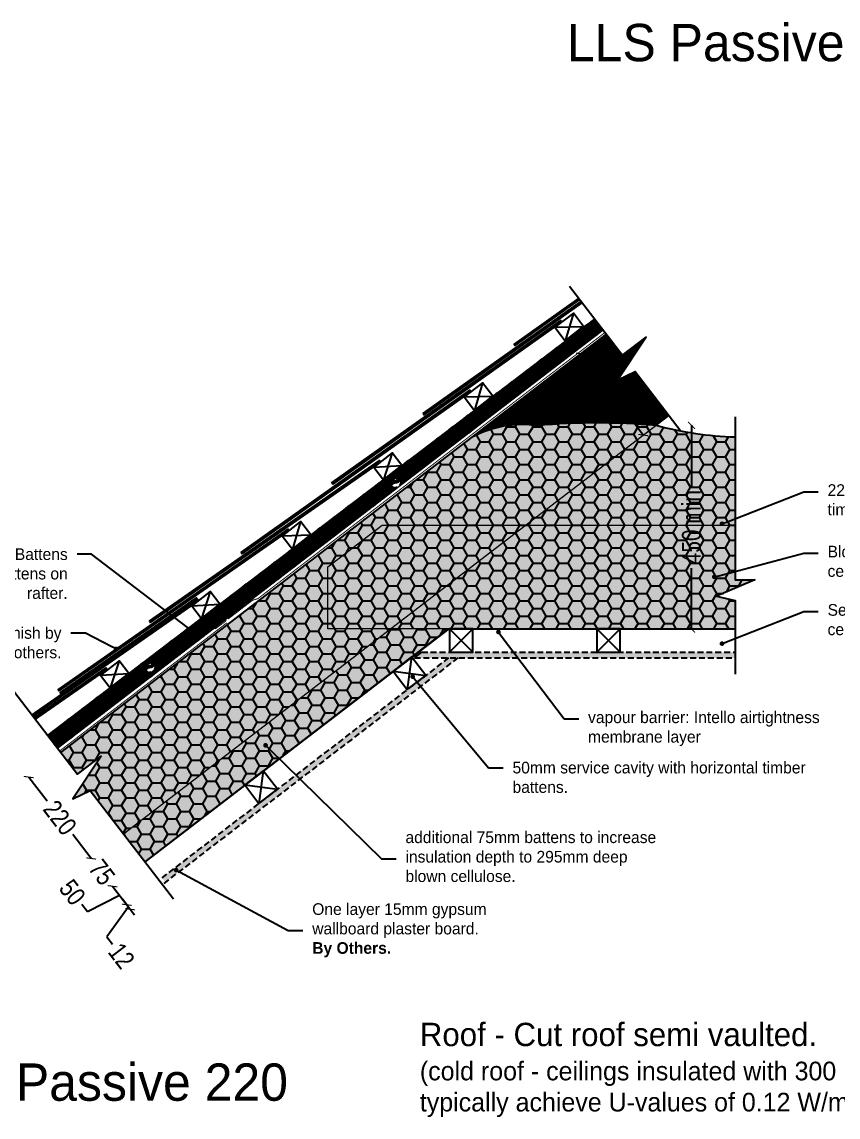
# Model space of a CAD drawing. Header units: millimetres. Extents: x -1562 to 49121, y -21091 to 0.
# Drawn here: x 42543 to 44292, y -9876 to -7528 of the extents above; entities that cross this region are included whole.
import ezdxf
from ezdxf import colors
from ezdxf.entities.mleader import LeaderData, LeaderLine
from ezdxf.math import Vec2, Vec3

# ---------------------------------------------------------------- set-up
doc = ezdxf.new("R2010")
doc.units = ezdxf.units.MM
doc.header["$MEASUREMENT"] = 0
doc.linetypes.add('DASHDOT', pattern=[25.4, 12.7, -6.35, 0, -6.35])
doc.linetypes.add('DASHED', pattern=[19.05, 12.7, -6.35])
for name, color, linetype in [('-TSD Hatch', 8, 'Continuous'), ('29_S_DPC-VAPOUR CHECK-BREATHER MEMBRANE', 12, 'Continuous'), ('A00002 Title Text', 2, 'Continuous'), ('A_Plasterboard by others', 11, 'DASHED'), ('Architects GAs', 2, 'Continuous'), ('Battens', 4, 'Continuous'), ('H001_HATCH', 252, 'Continuous'), ('H002_HATCH COLOUR', 253, 'Continuous'), ('ha Roof', 3, 'Continuous'), ('HATCHING', 11, 'Continuous'), ('LLS_Dimensions', 6, 'Continuous'), ('LLS_Membranes', 124, 'Continuous'), ('Slates', 7, 'Continuous'), ('VELUX_ROOFCONSTRUCTION', 7, 'Continuous')]:
    doc.layers.add(name, color=color, linetype=linetype)
doc.layers.add('Kit', color=40, linetype='Continuous', lineweight=15)
doc.layers.add('LLS_Text', color=6, linetype='Continuous', lineweight=15)
doc.styles.add('ARIAL', font='arial.ttf', dxfattribs={"width": 0.8})
doc.styles.add('Century Gothic', font='GOTHIC.TTF')
doc.styles.add('GENERATED_STYLE_2', font='GOTHIC.TTF')
doc.dimstyles.new('PAUL 100', dxfattribs={"dimtxt": 100, "dimasz": 40, "dimexe": 0.18, "dimexo": 0.0625, "dimgap": 10, "dimtad": 0, "dimdec": 0, "dimzin": 0, "dimdsep": 46, "dimtxsty": 'ARIAL', "dimblk": 'ARCHTICK', "dimcen": 0.09, "dimse1": 1, "dimse2": 1, "dimclrd": 8, "dimclre": 8, "dimclrt": 256, "dimadec": 0, "dimazin": 0, "dimtfac": 1, "dimtdec": 0, "dimtofl": 0, "dimtmove": 0, "dimatfit": 3, "dimfxl": 1, "dimtolj": 1, "dimtzin": 0, "dimarcsym": 0})
pattern_1 = [(82.5, (42539.178, -9407.8708), (-2.478612, 0.3263155), [])]

# ---------------------------------------------------------------- blocks, each defined once
blk = doc.blocks.new('_ArchTick')
at = {"color": 0, "linetype": 'ByBlock', "const_width": 0.15}
blk.add_lwpolyline([(-0.5, -0.5), (0.5, 0.5)], dxfattribs=at)
blk = doc.blocks.new('*D12')
at = {"layer": 'Defpoints', "color": 0, "linetype": 'ByBlock', "transparency": 16777216}
for p in [(43874.4, -8413.9), (43468.8, -8447.9), (43602.7, -8622.4)]:
    blk.add_point(p, dxfattribs=at)
at = {"layer": 'LLS_Dimensions', "color": 11, "linetype": 'ByBlock', "lineweight": -2, "transparency": 16777216}
for p, q in [((43740.5, -8239.4), (43779.7, -8290.5)), ((43874.4, -8413.9), (43835.2, -8362.8))]:
    blk.add_line(p, q, dxfattribs=at)
at = {"layer": 'LLS_Dimensions', "color": 11, "linetype": 'ByBlock', "lineweight": -2, "transparency": 16777216, "xscale": 15, "yscale": 15, "zscale": 15}
for p, rotation in [((43740.5, -8239.4), 127.5000000000023), ((43874.4, -8413.9), 307.5000000000022)]:
    blk.add_blockref('_ArchTick', p, dxfattribs=dict(at, rotation=rotation))
at = {"layer": 'LLS_Dimensions', "color": 8, "linetype": 'ByBlock', "transparency": 16777216, "insert": (43807.5, -8326.7), "char_height": 40, "attachment_point": 5, "rotation": 307.5, "style": 'ARIAL'}
blk.add_mtext('\\A1;220', dxfattribs=at)
blk = doc.blocks.new('*D13')
at = {"layer": 'Defpoints', "color": 0, "linetype": 'ByBlock', "transparency": 16777216}
for p in [(44071.4, -8392.9), (43315, -8829.5), (43977.4, -8829.5)]:
    blk.add_point(p, dxfattribs=at)
at = {"layer": 'LLS_Dimensions', "color": 11, "linetype": 'ByBlock', "lineweight": -2, "transparency": 16777216}
for p, q in [((43977.4, -8392.9), (43977.4, -8523.5)), ((43977.4, -8829.5), (43977.4, -8698.9))]:
    blk.add_line(p, q, dxfattribs=at)
at = {"layer": 'LLS_Dimensions', "color": 11, "linetype": 'ByBlock', "lineweight": -2, "transparency": 16777216, "xscale": 15, "yscale": 15, "zscale": 15}
for p, rotation in [((43977.4, -8392.9), 90), ((43977.4, -8829.5), 270)]:
    blk.add_blockref('_ArchTick', p, dxfattribs=dict(at, rotation=rotation))
at = {"layer": 'LLS_Dimensions', "color": 8, "linetype": 'ByBlock', "transparency": 16777216, "insert": (43977.4, -8611.2), "char_height": 40, "attachment_point": 5, "rotation": 90, "style": 'ARIAL'}
blk.add_mtext('\\A1;450 min', dxfattribs=at)
blk = doc.blocks.new('_Dot')
at = {"color": 0, "linetype": 'ByBlock', "lineweight": -2}
blk.add_line((-0.5, 0), (-1, 0), dxfattribs=at)
at = {"color": 0, "linetype": 'ByBlock', "const_width": 0.5}
blk.add_lwpolyline([(-0.25, 0, 1), (0.25, 0, 1)], format="xyb", close=True, dxfattribs=at)
blk = doc.blocks.new('*D14')
at = {"layer": 'Defpoints', "color": 0, "linetype": 'ByBlock', "transparency": 16777216}
for p in [(42626.8, -9094), (42760.7, -9268.5), (42691.8, -9321.4)]:
    blk.add_point(p, dxfattribs=at)
at = {"layer": 'LLS_Dimensions', "color": 11, "linetype": 'ByBlock', "lineweight": -2, "transparency": 16777216}
for p, q in [((42557.9, -9146.9), (42597.1, -9198)), ((42691.8, -9321.4), (42652.6, -9270.3))]:
    blk.add_line(p, q, dxfattribs=at)
at = {"layer": 'LLS_Dimensions', "color": 11, "linetype": 'ByBlock', "lineweight": -2, "transparency": 16777216, "xscale": 15, "yscale": 15, "zscale": 15}
for p, rotation in [((42557.9, -9146.9), 127.5000000000018), ((42691.8, -9321.4), 307.5000000000018)]:
    blk.add_blockref('_ArchTick', p, dxfattribs=dict(at, rotation=rotation))
at = {"layer": 'LLS_Dimensions', "color": 8, "linetype": 'ByBlock', "transparency": 16777216, "insert": (42624.8, -9234.1), "char_height": 40, "attachment_point": 5, "rotation": 307.5, "style": 'ARIAL'}
blk.add_mtext('\\A1;220', dxfattribs=at)
blk = doc.blocks.new('*D15')
at = {"layer": 'Defpoints', "color": 0, "linetype": 'ByBlock', "transparency": 16777216}
for p in [(42760.7, -9268.5), (42806.4, -9328), (42737.5, -9380.9)]:
    blk.add_point(p, dxfattribs=at)
at = {"layer": 'LLS_Dimensions', "color": 11, "linetype": 'ByBlock', "lineweight": -2, "transparency": 16777216}
for p, q in [((42691.8, -9321.4), (42682.7, -9309.5)), ((42737.5, -9380.9), (42746.6, -9392.8))]:
    blk.add_line(p, q, dxfattribs=at)
at = {"layer": 'LLS_Dimensions', "color": 11, "linetype": 'ByBlock', "lineweight": -2, "transparency": 16777216, "xscale": 15, "yscale": 15, "zscale": 15}
for p, rotation in [((42691.8, -9321.4), 307.4999999999753), ((42737.5, -9380.9), 127.4999999999753)]:
    blk.add_blockref('_ArchTick', p, dxfattribs=dict(at, rotation=rotation))
at = {"layer": 'LLS_Dimensions', "color": 8, "linetype": 'ByBlock', "transparency": 16777216, "insert": (42714.6, -9351.1), "char_height": 40, "attachment_point": 5, "rotation": 307.5, "style": 'ARIAL'}
blk.add_mtext('\\A1;75', dxfattribs=at)
blk = doc.blocks.new('*D16')
at = {"layer": 'Defpoints', "color": 0, "linetype": 'ByBlock', "transparency": 16777216}
for p in [(42806.4, -9328), (42836.8, -9367.7), (42767.9, -9420.6)]:
    blk.add_point(p, dxfattribs=at)
at = {"layer": 'LLS_Dimensions', "color": 11, "linetype": 'ByBlock', "lineweight": -2, "transparency": 16777216}
for p, q in [((42737.5, -9380.9), (42767.9, -9420.6)), ((42752.7, -9400.7), (42683.6, -9435.9)), ((42683.6, -9435.9), (42671.4, -9420))]:
    blk.add_line(p, q, dxfattribs=at)
at = {"layer": 'LLS_Dimensions', "color": 11, "linetype": 'ByBlock', "lineweight": -2, "transparency": 16777216, "xscale": 15, "yscale": 15, "zscale": 15}
for p, rotation in [((42737.5, -9380.9), 127.4999999999753), ((42767.9, -9420.6), 307.4999999999753)]:
    blk.add_blockref('_ArchTick', p, dxfattribs=dict(at, rotation=rotation))
at = {"layer": 'LLS_Dimensions', "color": 8, "linetype": 'ByBlock', "transparency": 16777216, "insert": (42651.4, -9394), "char_height": 40, "attachment_point": 5, "rotation": 307.5, "style": 'ARIAL'}
blk.add_mtext('\\A1;50', dxfattribs=at)
blk = doc.blocks.new('*D17')
at = {"layer": 'Defpoints', "color": 0, "linetype": 'ByBlock', "transparency": 16777216}
for p in [(42836.8, -9367.7), (42844.1, -9377.2), (42775.2, -9430.1)]:
    blk.add_point(p, dxfattribs=at)
at = {"layer": 'LLS_Dimensions', "color": 11, "linetype": 'ByBlock', "lineweight": -2, "transparency": 16777216}
for p, q in [((42767.9, -9420.6), (42758.8, -9408.7)), ((42771.5, -9425.3), (42725.5, -9489.2)), ((42767.9, -9420.6), (42775.2, -9430.1)), ((42775.2, -9430.1), (42784.3, -9442)), ((42725.5, -9489.2), (42737.7, -9505.1))]:
    blk.add_line(p, q, dxfattribs=at)
at = {"layer": 'LLS_Dimensions', "color": 11, "linetype": 'ByBlock', "lineweight": -2, "transparency": 16777216, "xscale": 15, "yscale": 15, "zscale": 15}
for p, rotation in [((42767.9, -9420.6), 307.4999999999753), ((42775.2, -9430.1), 127.4999999999753)]:
    blk.add_blockref('_ArchTick', p, dxfattribs=dict(at, rotation=rotation))
at = {"layer": 'LLS_Dimensions', "color": 8, "linetype": 'ByBlock', "transparency": 16777216, "insert": (42756.7, -9529.9), "char_height": 40, "attachment_point": 5, "rotation": 307.5, "style": 'ARIAL'}
blk.add_mtext('\\A1;12', dxfattribs=at)

msp = doc.modelspace()

# ---------------------------------------------------------------- hatches: boundary and pattern name
at = {"layer": '-TSD Hatch'}
h = msp.add_hatch(dxfattribs=at)
h.set_pattern_fill('AR-SAND', color=256, scale=5)
h.set_pattern_definition([(37.5, (-3207.481, 7497.0894), (-0.3149668, 9.6341188), [0, -7.6, 0, -8.5, 0, -8.125]), (7.5, (-3207.481, 7497.09), (8.8488835, 14.1107303), [0, -4.1, 0, -6.85, 0, -2.625]), (327.5, (-3213.631, 7497.0894), (15.5707093, 0.0282953), [0, -2.5, 0, -9, 0, -11.75]), (317.5, (-3213.631, 7497.09), (15.030633, 4.388378), [0, -1.25, 0, -5.9, 0, -6.75])])
h.paths.add_polyline_path([(43142.7, -9148.1), (43134.3, -9139.4), (42843.2, -9362.8), (42850.5, -9372.3), (42921.6, -9317.7, -0.382434), (42921.8, -9314.4, -0.446724), (42925.6, -9314.7)])
h.paths.add_polyline_path([(43335.6, -9000), (43328.1, -8990.7), (43172.1, -9110.4), (43186, -9114.9)])
h.paths.add_polyline_path([(43186, -9114.9), (43172.1, -9110.4), (43134.3, -9139.4), (43142.7, -9148.1)])
h.paths.add_polyline_path([(43477.1, -8891.5), (43457.4, -8891.5), (43328.1, -8990.7), (43335.6, -9000)])
h = msp.add_hatch(dxfattribs=at)
h.set_pattern_fill('AR-SAND', color=256, scale=5)
h.set_pattern_definition([(37.5, (-3218.102, 7497.737), (-0.3149668, 9.6341188), [0, -7.6, 0, -8.5, 0, -8.125]), (7.5, (-3218.102, 7497.737), (8.8488835, 14.1107303), [0, -4.1, 0, -6.85, 0, -2.625]), (327.5, (-3224.252, 7497.737), (15.5707093, 0.0282953), [0, -2.5, 0, -9, 0, -11.75]), (317.5, (-3224.252, 7497.737), (15.030633, 4.388378), [0, -1.25, 0, -5.9, 0, -6.75])])
h.paths.add_polyline_path([(43606, -8891.5), (44071.4, -8891.5), (44071.4, -8879.5), (43825.1, -8879.5), (43825.1, -8879.5), (43775.1, -8879.5), (43596.9, -8879.5)])
h.paths.add_polyline_path([(43606, -8891.5), (43596.9, -8879.5), (43509.5, -8879.5), (43509.5, -8879.5), (43459.5, -8879.5), (43399.8, -8879.5), (43384.2, -8891.5)])
at = {"layer": 'Architects GAs', "transparency": 33554559}
h = msp.add_hatch(dxfattribs=at)
h.set_pattern_fill('ANSI31', color=11, scale=20, angle=7.9496, style=0)
h.set_pattern_definition([(82.94963, (43324.6932, -8816.854), (-2.4810966, 0.3068545), [])])
h.paths.add_polyline_path([(43738.6, -8123.6), (43736.2, -8120.5), (43597.7, -8218.8), (43600, -8222.1)])
h = msp.add_hatch(dxfattribs=at)
h.set_pattern_fill('ANSI31', color=11, scale=20, angle=7.9496, style=0)
h.set_pattern_definition([(82.94963, (43129.545, -8965.279), (-2.4810966, 0.3068545), [])])
h.paths.add_polyline_path([(43743.6, -8130.1), (43741.1, -8126.9), (43402.5, -8367.2), (43404.8, -8370.5)])
h = msp.add_hatch(dxfattribs=at)
h.set_pattern_fill('ANSI31', color=11, scale=20, angle=7.9496, style=0)
h.set_pattern_definition([(82.94963, (42934.474, -9113.6453), (-2.4810966, 0.3068545), [])])
h.paths.add_polyline_path([(43207.4, -8515.6), (43209.8, -8518.9), (43699, -8171.6), (43696.7, -8168.3)])
h = msp.add_hatch(dxfattribs=at)
h.set_pattern_fill('ANSI31', color=11, scale=20, angle=7.9496, style=0)
h.set_pattern_definition([(82.94963, (42740.1374, -9263.1374), (-2.4810966, 0.3068545), [])])
h.paths.add_polyline_path([(43013.1, -8665.1), (43015.4, -8668.3), (43504.7, -8321.1), (43502.4, -8317.8)])
h = msp.add_hatch(dxfattribs=at)
h.set_pattern_fill('ANSI31', color=11, scale=20, angle=7.5, style=0)
h.set_pattern_definition([(82.5, (42539.178, -9407.8708), (-2.478612, 0.3263155), [])])
h.paths.add_polyline_path([(42816.8, -8812), (42819.1, -8815.3), (43311.1, -8471.8), (43308.8, -8468.5)])
h = msp.add_hatch(dxfattribs=at)
h.set_pattern_fill('ANSI31', color=11, scale=20, angle=7.5, style=0)
h.set_pattern_definition(pattern_1)
h.paths.add_polyline_path([(42620.7, -8959.1), (42623, -8962.4), (43115, -8619), (43112.7, -8615.7)])
h = msp.add_hatch(dxfattribs=at)
h.set_pattern_fill('ANSI31', color=11, scale=20, angle=7.5, style=0)
h.set_pattern_definition(pattern_1)
h.paths.add_polyline_path([(42918.7, -8765.6), (42916.4, -8762.4), (42625.2, -8965.4), (42627.5, -8968.7)])
at = {"layer": 'H001_HATCH', "transparency": 33554483}
h = msp.add_hatch(dxfattribs=at)
h.set_pattern_fill('ANSI31', color=256, scale=15, angle=175)
h.set_pattern_definition([(220, (-3218.1017, 7497.737), (1.20522677, -1.43633333), [])])
h.paths.add_polyline_path([(43788.3, -8188.4), (43770.2, -8164.7), (43539, -8340.9), (43512.7, -8361.3), (43512.5, -8361.1), (43162.4, -8627.8), (43122.8, -8658.6), (43122.5, -8658.2), (42967.3, -8776.4), (42927.7, -8806.8), (42927.6, -8806.7), (42598.6, -9057.3), (42619.9, -9085)])
h.paths.add_polyline_path([(43335.5, -8520, 1.285562), (43350.1, -8509.4, 0.626618)], flags=16)
h.paths.add_polyline_path([(42907.3, -8833.5, -1), (42903.3, -8830.5, -1)], flags=16)
h.paths.add_polyline_path([(42809.9, -8915.9, 1.285562), (42824.5, -8905.3, 0.626618)], flags=16)
h = msp.add_hatch(dxfattribs=at)
h.set_pattern_fill('ANSI31', color=33, scale=15)
h.set_pattern_definition([(45, (-3218.1017, 7497.737), (-1.325825215, 1.325825215), [])])
h.paths.add_polyline_path([(43901.8, -8392.9), (43929.2, -8371.9), (43857, -8277.9), (43819.7, -8295.3), (43880.3, -8203.9), (43829.9, -8242.6), (43795.2, -8197.4), (43507.8, -8417.9, -0.158899), (43647.8, -8392.9, -0.045332)])
h.paths.add_polyline_path([(43746, -8314.7), (43803.6, -8389.8), (43869, -8339.6), (43811.4, -8264.6)], flags=24)
at = {"layer": 'H001_HATCH'}
h = msp.add_hatch(dxfattribs=at)
h.set_pattern_fill('HONEY', color=256, scale=150)
h.set_pattern_definition([(0, (-3218.102, 6997.737), (28.125, 16.2379763), [18.75, -37.5]), (120, (-3218.102, 6997.737), (-28.125, 16.2379763), [18.75, -37.5]), (60, (-3218.102, 6997.737), (6e-15, 32.4759526), [-37.5, 18.75])])
h.paths.add_polyline_path([(44112.9, -8723.9), (44071.4, -8723.9), (44071.4, -8607.2), (43622.5, -8607.2), (43609.5, -8617.2), (43332.8, -8829.5), (44071.4, -8829.5), (44071.4, -8768.4), (44031.2, -8759.5)])
h.paths.add_polyline_path([(44024.1, -8718.5, -1), (44029, -8717.2, -1)], flags=16)
h.paths.add_polyline_path([(43609.5, -8617.2), (43622.5, -8607.2), (43315, -8607.2), (43198.9, -8696.3), (43198.9, -8829.5), (43332.8, -8829.5)], flags=17)
h.paths.add_polyline_path([(43332.8, -8829.5), (43198.9, -8829.5), (43198.9, -8696.3), (43315, -8607.2), (43622.5, -8607.2), (43901.8, -8392.9, 0.045332), (43647.8, -8392.9, 0.158899), (43507.8, -8417.9), (42626.8, -9094), (42662.7, -9140.7), (42713.1, -9102), (42652.4, -9193.5), (42689.7, -9176), (42760.7, -9268.5)])
h.paths.add_polyline_path([(44071.4, -8417.9, -0.056554), (43901.8, -8392.9), (43622.5, -8607.2), (44042.9, -8606.5, -0.308437), (44040.6, -8605, -1), (44045.2, -8603.1, -0.528541), (44042.9, -8606.5), (44071.4, -8607.2)])
h.paths.add_polyline_path([(44018.9, -8699.5), (44018.9, -8520.4), (43936.4, -8520.4), (43936.4, -8699.5)], flags=9)
h = msp.add_hatch(dxfattribs=at)
h.set_pattern_fill('HONEY', color=256, scale=150)
h.set_pattern_definition([(0, (-3522.482, 7894.414), (28.125, 16.2379763), [18.75, -37.5]), (120, (-3522.482, 7894.414), (-28.125, 16.2379763), [18.75, -37.5]), (60, (-3522.482, 7894.414), (6e-15, 32.4759526), [-37.5, 18.75])])
h.paths.add_polyline_path([(43344.2, -8915.3, -0.408372), (43344.6, -8911.8, -0.42008), (43348.2, -8912.3), (43456, -8829.5), (43332.8, -8829.5), (42760.7, -9268.5), (42806.4, -9328)])
at = {"layer": 'H002_HATCH COLOUR', "transparency": 33554526}
h = msp.add_hatch(color=155, dxfattribs=at)
h.dxf.hatch_style = 1
h.paths.add_polyline_path([(44112.9, -8723.9), (44071.4, -8723.9), (44071.4, -8607.2), (43622.5, -8607.2), (43609.5, -8617.2), (43332.8, -8829.5), (44071.4, -8829.5), (44071.4, -8768.4), (44031.2, -8759.5)])
h.paths.add_polyline_path([(44024.1, -8718.5, -1), (44029, -8717.2, -1)], flags=16)
h.paths.add_polyline_path([(43609.5, -8617.2), (43622.5, -8607.2), (43315, -8607.2), (43198.9, -8696.3), (43198.9, -8829.5), (43332.8, -8829.5)], flags=17)
h.paths.add_polyline_path([(43332.8, -8829.5), (43198.9, -8829.5), (43198.9, -8696.3), (43315, -8607.2), (43622.5, -8607.2), (43901.8, -8392.9, 0.045332), (43647.8, -8392.9, 0.158899), (43507.8, -8417.9), (42626.8, -9094), (42662.7, -9140.7), (42713.1, -9102), (42652.4, -9193.5), (42689.7, -9176), (42760.7, -9268.5)])
h.paths.add_polyline_path([(44071.4, -8417.9, -0.056554), (43901.8, -8392.9), (43622.5, -8607.2), (44042.9, -8606.5, -0.308437), (44040.6, -8605, -1), (44045.2, -8603.1, -0.528541), (44042.9, -8606.5), (44071.4, -8607.2)])
h.paths.add_polyline_path([(44018.9, -8699.5), (44018.9, -8520.4), (43936.4, -8520.4), (43936.4, -8699.5)], flags=9)
h = msp.add_hatch(color=155, dxfattribs=at)
h.dxf.hatch_style = 1
h.paths.add_polyline_path([(43344.2, -8915.3, -0.408372), (43344.6, -8911.8, -0.42008), (43348.2, -8912.3), (43456, -8829.5), (43332.8, -8829.5), (42760.7, -9268.5), (42806.4, -9328)])

# ---------------------------------------------------------------- linework, layer by layer
at = {"layer": '29_S_DPC-VAPOUR CHECK-BREATHER MEMBRANE', "color": 160, "linetype": 'DASHDOT', "const_width": 2}
for points in [[(42985, -8808.2), (43037.6, -8767.8), (43048.8, -8764.5), (43792.5, -8193.8)], [(42624.4, -9090.9), (42982.6, -8816.1)]]:
    msp.add_lwpolyline(points, dxfattribs=at)
at = {"layer": '29_S_DPC-VAPOUR CHECK-BREATHER MEMBRANE', "color": 12, "linetype": 'DASHED', "const_width": 2}
msp.add_lwpolyline([(43000.9, -8791.4), (42980.6, -8806.7), (42979.8, -8812.7), (42957.1, -8829.6)], dxfattribs=at)
at = {"layer": 'A_Plasterboard by others'}
for p, q in [((43457.4, -8891.5), (42836.8, -9367.7)), ((43477.1, -8891.5), (42844.1, -9377.2)), ((43384.2, -8891.5), (44071.4, -8891.5)), ((43399.8, -8879.5), (44071.4, -8879.5))]:
    msp.add_line(p, q, dxfattribs=at)
at = {"layer": 'Architects GAs', "color": 11, "transparency": 33554559}
for p, q in [((42919.1, -8766.1), (42564.9, -9013.3)), ((42567.3, -9016.5), (42921.4, -8769.4)), ((42868.1, -8806.5), (42868.8, -8801.2)), ((42870.9, -8804.6), (42871.6, -8799.2)), ((42873.7, -8802.7), (42874.4, -8797.3)), ((42876.5, -8800.7), (42877.2, -8795.4)), ((42879.2, -8798.8), (42880, -8793.4)), ((42845.9, -8822.1), (42846.6, -8816.7)), ((42848.7, -8820.1), (42849.4, -8814.7)), ((42851.5, -8818.2), (42852.2, -8812.8)), ((42854.3, -8816.2), (42855, -8810.9)), ((42862.6, -8810.4), (42863.3, -8805)), ((42865.4, -8808.5), (42866.1, -8803.1)), ((42722.8, -8912.7), (42569.6, -9019.5)), ((42572.1, -9022.7), (42725.1, -8916)), ((42632.1, -8971.3), (42632.8, -8965.9)), ((42634.9, -8969.4), (42635.6, -8964)), ((42637.7, -8967.4), (42638.4, -8962)), ((42640.4, -8965.5), (42641.2, -8960.1)), ((42643.2, -8963.5), (42643.9, -8958.2)), ((42644.6, -8972.1), (42645.3, -8966.8)), ((42646, -8961.6), (42646.7, -8956.2)), ((42647.4, -8970.2), (42648.1, -8964.8)), ((42648.8, -8959.7), (42649.5, -8954.3)), ((42650.2, -8968.3), (42650.9, -8962.9)), ((42651.6, -8957.7), (42652.3, -8952.4)), ((42652.9, -8966.3), (42653.6, -8961)), ((42654.3, -8955.8), (42655, -8950.4)), ((42655.7, -8964.4), (42656.4, -8959)), ((42657.1, -8953.9), (42657.8, -8948.5)), ((42633.5, -8979.9), (42634.2, -8974.5)), ((42636.3, -8977.9), (42637, -8972.6)), ((42639.1, -8976), (42639.8, -8970.6)), ((42641.8, -8974.1), (42642.5, -8968.7))]:
    msp.add_line(p, q, dxfattribs=at)
for points in [[(43736.2, -8120.5), (43597.7, -8218.8), (43600, -8222.1), (43738.6, -8123.6)], [(43741.1, -8126.9), (43402.5, -8367.2), (43404.8, -8370.5), (43743.6, -8130.1)]]:
    msp.add_lwpolyline(points, dxfattribs=at)
for points in [[(43209.8, -8518.9), (43699, -8171.6), (43696.7, -8168.3), (43207.4, -8515.6)], [(43015.4, -8668.3), (43504.7, -8321.1), (43502.4, -8317.8), (43013.1, -8665.1)], [(42819.1, -8815.3), (43311.1, -8471.8), (43308.8, -8468.5), (42816.8, -8812)], [(42623, -8962.4), (43115, -8619), (43112.7, -8615.7), (42620.7, -8959.1)], [(42627.5, -8968.7), (42918.7, -8765.6), (42916.4, -8762.4), (42625.2, -8965.4)]]:
    msp.add_lwpolyline(points, close=True, dxfattribs=at)
at = {"layer": 'Battens'}
for points in [[(43707, -8211.8), (43746.6, -8181), (43724.5, -8152.3), (43684.9, -8182.7)], [(43512.7, -8361.3), (43552.3, -8330.5), (43530.2, -8301.8), (43490.5, -8332.2)], [(43317.6, -8509.5), (43357.3, -8479.1), (43336.6, -8452.1), (43296.9, -8482.6)], [(43122.8, -8658.6), (43162.4, -8627.8), (43140.3, -8599), (43100.6, -8629.5)], [(42927.7, -8806.8), (42967.3, -8776.4), (42946.6, -8749.4), (42907, -8779.9)], [(43459.5, -8879.5), (43509.5, -8879.5), (43509.3, -8829.5), (43459.3, -8829.5)], [(43775.1, -8879.5), (43825.1, -8879.5), (43824.9, -8829.5), (43774.9, -8829.5)], [(43368.8, -8959.4), (43408.5, -8929), (43377.9, -8889.4), (43338.3, -8919.9)], [(42732.6, -8955.3), (42772.2, -8924.8), (42751.5, -8897.9), (42711.9, -8928.3)], [(43051, -9203.3), (43090.7, -9172.9), (43060.1, -9133.3), (43020.5, -9163.7)]]:
    msp.add_lwpolyline(points, close=True, dxfattribs=at)
at = {"layer": 'H001_HATCH', "color": 11}
for points in [[(43716.5, -8094.8), (43829.9, -8242.6), (43880.3, -8203.9), (43819.7, -8295.3), (43857, -8277.9), (43953.1, -8403.1)], [(44071.4, -8374.7), (44071.4, -8723.9), (44112.9, -8723.9), (44031.2, -8759.5), (44071.4, -8768.4), (44071.4, -8926.2)], [(42518.9, -8953.4), (42662.7, -9140.7), (42713.1, -9102), (42652.4, -9193.5), (42689.7, -9176), (42867.8, -9408.1)]]:
    msp.add_lwpolyline(points, dxfattribs=at)
at = {"layer": 'H001_HATCH'}
msp.add_lwpolyline([(43507.8, -8417.9, -0.158899), (43647.8, -8392.9, -0.045332), (43901.8, -8392.9, 0.056554), (44071.4, -8417.9, 0.056554)], format="xyb", dxfattribs=at)
msp.add_lwpolyline([(43384.2, -8891.5), (43399.8, -8879.5)], dxfattribs=at)
at = {"layer": 'ha Roof'}
msp.add_line((42626.8, -9094), (43795.2, -8197.4), dxfattribs=at)
at = {"layer": 'HATCHING'}
for p, q in [((43724.5, -8152.3), (43707, -8211.8)), ((43684.9, -8182.7), (43746.6, -8181)), ((43530.2, -8301.8), (43512.7, -8361.3)), ((43490.5, -8332.2), (43552.3, -8330.5)), ((43336.6, -8452.1), (43317.6, -8509.5)), ((43296.9, -8482.6), (43357.3, -8479.1)), ((43140.3, -8599), (43122.8, -8658.6)), ((43100.6, -8629.5), (43162.4, -8627.8)), ((42946.6, -8749.4), (42927.7, -8806.8)), ((42901.5, -8783.3), (42902.2, -8777.9)), ((42904.2, -8781.3), (42904.9, -8776)), ((42907, -8779.4), (42907.7, -8774)), ((42907, -8779.9), (42967.3, -8776.4)), ((42909.8, -8777.5), (42910.5, -8772.1)), ((42912.6, -8775.5), (42913.3, -8770.2)), ((42915.3, -8773.6), (42916.1, -8768.2)), ((42918.1, -8771.7), (42918.8, -8766.3)), ((42920.9, -8769.7), (42921, -8768.8)), ((42882, -8796.9), (42882.7, -8791.5)), ((42884.8, -8794.9), (42885.5, -8789.5)), ((42887.6, -8793), (42888.3, -8787.6)), ((42890.4, -8791), (42891.1, -8785.7)), ((42893.1, -8789.1), (42893.8, -8783.7)), ((42895.9, -8787.2), (42896.6, -8781.8)), ((42898.7, -8785.2), (42899.4, -8779.9)), ((42832, -8831.7), (42832.7, -8826.4)), ((42834.8, -8829.8), (42835.5, -8824.4)), ((42837.6, -8827.9), (42838.3, -8822.5)), ((42840.4, -8825.9), (42841.1, -8820.6)), ((42843.1, -8824), (42843.9, -8818.6)), ((42798.7, -8855), (42799.4, -8849.6)), ((42801.5, -8853.1), (42802.2, -8847.7)), ((42804.3, -8851.1), (42805, -8845.8)), ((42807, -8849.2), (42807.8, -8843.8)), ((42809.8, -8847.2), (42810.5, -8841.9)), ((42812.6, -8845.3), (42813.3, -8839.9)), ((42815.4, -8843.4), (42816.1, -8838)), ((42818.2, -8841.4), (42818.9, -8836.1)), ((42820.9, -8839.5), (42821.6, -8834.1)), ((42823.7, -8837.6), (42824.4, -8832.2)), ((42826.5, -8835.6), (42827.2, -8830.2)), ((42829.3, -8833.7), (42830, -8828.3)), ((43459.3, -8829.5), (43509.5, -8879.5)), ((43509.3, -8829.5), (43459.5, -8879.5)), ((43774.9, -8829.5), (43825.1, -8879.5)), ((43824.9, -8829.5), (43775.1, -8879.5)), ((42765.4, -8878.3), (42766.1, -8872.9)), ((42768.2, -8876.3), (42768.9, -8870.9)), ((42771, -8874.4), (42771.7, -8869)), ((42773.7, -8872.4), (42774.4, -8867.1)), ((42776.5, -8870.5), (42777.2, -8865.1)), ((42779.3, -8868.6), (42780, -8863.2)), ((42782.1, -8866.6), (42782.8, -8861.3)), ((42784.8, -8864.7), (42785.5, -8859.3)), ((42787.6, -8862.8), (42788.3, -8857.4)), ((42790.4, -8860.8), (42791.1, -8855.4)), ((42793.2, -8858.9), (42793.9, -8853.5)), ((42795.9, -8856.9), (42796.7, -8851.6)), ((42732.1, -8901.5), (42732.8, -8896.1)), ((42734.9, -8899.6), (42735.6, -8894.2)), ((42737.6, -8897.6), (42738.3, -8892.3)), ((42740.4, -8895.7), (42741.1, -8890.3)), ((42743.2, -8893.8), (42743.9, -8888.4)), ((42746, -8891.8), (42746.7, -8886.5)), ((42748.7, -8889.9), (42749.4, -8884.5)), ((42751.5, -8888), (42752.2, -8882.6)), ((42754.3, -8886), (42755, -8880.6)), ((42757.1, -8884.1), (42757.8, -8878.7)), ((42759.8, -8882.1), (42760.6, -8876.8)), ((42762.6, -8880.2), (42763.3, -8874.8)), ((43377.9, -8889.4), (43368.8, -8959.4)), ((42698.8, -8924.8), (42699.5, -8919.4)), ((42701.5, -8922.8), (42702.2, -8917.5)), ((42704.3, -8920.9), (42705, -8915.5)), ((42707.1, -8919), (42707.8, -8913.6)), ((42709.9, -8917), (42710.6, -8911.7)), ((42711.2, -8925.7), (42712, -8920.3)), ((42712.6, -8915.1), (42713.3, -8909.7)), ((42714, -8923.7), (42714.7, -8918.4)), ((42715.4, -8913.1), (42716.1, -8907.8)), ((42716.8, -8921.8), (42717.5, -8916.4)), ((42718.2, -8911.2), (42718.9, -8905.8)), ((42719.6, -8919.9), (42720.3, -8914.5)), ((42721, -8909.3), (42721.7, -8903.9)), ((42722.4, -8917.9), (42723, -8913)), ((42723.7, -8907.3), (42724.5, -8902)), ((42726.5, -8905.4), (42727.2, -8900)), ((42729.3, -8903.5), (42730, -8898.1)), ((42751.5, -8897.9), (42732.6, -8955.3)), ((43338.3, -8919.9), (43408.5, -8929)), ((42687.6, -8932.5), (42688.4, -8927.2)), ((42689, -8941.2), (42689.7, -8935.8)), ((42690.4, -8930.6), (42691.1, -8925.2)), ((42691.8, -8939.2), (42692.5, -8933.9)), ((42693.2, -8928.7), (42693.9, -8923.3)), ((42694.6, -8937.3), (42695.3, -8931.9)), ((42696, -8926.7), (42696.7, -8921.3)), ((42697.4, -8935.4), (42698.1, -8930)), ((42700.1, -8933.4), (42700.8, -8928.1)), ((42702.9, -8931.5), (42703.6, -8926.1)), ((42705.7, -8929.5), (42706.4, -8924.2)), ((42708.5, -8927.6), (42709.2, -8922.2)), ((42711.9, -8928.3), (42772.2, -8924.8)), ((42598.8, -8994.6), (42599.5, -8989.2)), ((42601.6, -8992.6), (42602.3, -8987.2)), ((42604.3, -8990.7), (42605.1, -8985.3)), ((42607.1, -8988.7), (42607.8, -8983.4)), ((42609.9, -8986.8), (42610.6, -8981.4)), ((42611.3, -8995.4), (42612, -8990)), ((42612.7, -8984.9), (42613.4, -8979.5)), ((42614.1, -8993.4), (42614.8, -8988.1)), ((42615.5, -8982.9), (42616.2, -8977.6)), ((42616.8, -8991.5), (42617.6, -8986.1)), ((42618.2, -8981), (42618.9, -8975.6)), ((42619.6, -8989.5), (42620.3, -8984.2)), ((42621, -8979), (42621.7, -8973.7)), ((42622.4, -8987.6), (42623.1, -8982.2)), ((42623.8, -8977.1), (42624.5, -8971.7)), ((42625.2, -8985.7), (42625.9, -8980.3)), ((42626.6, -8975.2), (42627.3, -8969.8)), ((42628, -8983.7), (42628.7, -8978.4)), ((42629.3, -8973.2), (42630, -8967.9)), ((42630.7, -8981.8), (42631.4, -8976.4)), ((42565.9, -9014.6), (42566.2, -9012.4)), ((42568.2, -9015.9), (42569, -9010.5)), ((42571, -9013.9), (42571.7, -9008.6)), ((42573.8, -9012), (42574.5, -9006.6)), ((42576.6, -9010.1), (42577.3, -9004.7)), ((42578, -9018.6), (42578.7, -9013.2)), ((42579.4, -9008.1), (42580.1, -9002.8)), ((42580.8, -9016.6), (42581.5, -9011.3)), ((42582.1, -9006.2), (42582.8, -9000.8)), ((42583.5, -9014.7), (42584.2, -9009.3)), ((42584.9, -9004.2), (42585.6, -8998.9)), ((42586.3, -9012.8), (42587, -9007.4)), ((42587.7, -9002.3), (42588.4, -8996.9)), ((42589.1, -9010.8), (42589.8, -9005.5)), ((42590.5, -9000.4), (42591.2, -8995)), ((42591.9, -9008.9), (42592.6, -9003.5)), ((42593.2, -8998.4), (42593.9, -8993.1)), ((42594.6, -9007), (42595.3, -9001.6)), ((42596, -8996.5), (42596.7, -8991.1)), ((42597.4, -9005), (42598.1, -8999.7)), ((42600.2, -9003.1), (42600.9, -8997.7)), ((42603, -9001.2), (42603.7, -8995.8)), ((42605.7, -8999.2), (42606.5, -8993.9)), ((42608.5, -8997.3), (42609.2, -8991.9)), ((42570.2, -9020.2), (42570.4, -9019)), ((42572.4, -9022.5), (42573.1, -9017.1)), ((42575.2, -9020.5), (42575.9, -9015.1)), ((43060.1, -9133.3), (43051, -9203.3)), ((43020.5, -9163.7), (43090.7, -9172.9))]:
    msp.add_line(p, q, dxfattribs=at)
at = {"layer": 'HATCHING', "transparency": 33554559}
for p, q in [((42665.4, -8948), (42666.1, -8942.7)), ((42668.2, -8946.1), (42668.9, -8940.7)), ((42671, -8944.2), (42671.7, -8938.8)), ((42673.8, -8942.2), (42674.5, -8936.9)), ((42676.5, -8940.3), (42677.2, -8934.9)), ((42677.9, -8948.9), (42678.6, -8943.5)), ((42679.3, -8938.3), (42680, -8933)), ((42680.7, -8947), (42681.4, -8941.6)), ((42682.1, -8936.4), (42682.8, -8931)), ((42683.5, -8945), (42684.2, -8939.7)), ((42684.9, -8934.5), (42685.6, -8929.1)), ((42686.3, -8943.1), (42687, -8937.7)), ((42658.5, -8962.5), (42659.2, -8957.1)), ((42659.9, -8951.9), (42660.6, -8946.5)), ((42661.3, -8960.5), (42662, -8955.1)), ((42662.7, -8950), (42663.4, -8944.6)), ((42664, -8958.6), (42664.8, -8953.2)), ((42666.8, -8956.6), (42667.5, -8951.3)), ((42669.6, -8954.7), (42670.3, -8949.3)), ((42672.4, -8952.8), (42673.1, -8947.4)), ((42675.2, -8950.8), (42675.9, -8945.5))]:
    msp.add_line(p, q, dxfattribs=at)
at = {"layer": 'Kit', "lineweight": 5}
for p, q in [((43609.5, -8617.2), (43929.2, -8371.9)), ((43332.8, -8829.5), (43609.5, -8617.2)), ((42760.7, -9268.5), (43332.8, -8829.5)), ((42806.4, -9328), (43456, -8829.5))]:
    msp.add_line(p, q, dxfattribs=at)
at = {"layer": 'Kit', "lineweight": 5, "transparency": 33554559}
msp.add_lwpolyline([(43770.2, -8164.7), (42598.6, -9057.3)], dxfattribs=at)
at = {"layer": 'Kit', "lineweight": 5}
for points in [[(42619.9, -9085), (43788.3, -8188.4)], [(44071.4, -8829.5), (43198.9, -8829.5), (43198.9, -8696.3), (43315, -8607.2), (44071.4, -8607.2)]]:
    msp.add_lwpolyline(points, dxfattribs=at)
at = {"layer": 'LLS_Membranes', "linetype": 'DASHED', "const_width": 2}
msp.add_lwpolyline([(44071.4, -8831), (43457.4, -8831), (42807.6, -9329.6)], dxfattribs=at)
at = {"layer": 'Slates'}
for p, q in [((42921.4, -8769.4), (42919.1, -8766.1)), ((42725.1, -8916), (42722.8, -8912.7))]:
    msp.add_line(p, q, dxfattribs=at)
at = {"layer": 'VELUX_ROOFCONSTRUCTION'}
for points in [[(43367.4, -8496.5), (43369.3, -8499.1), (43380.2, -8485.7), (43363.8, -8491.4), (43365.7, -8494), (43358.3, -8498.8, 0.105543), (43354.5, -8502.6), (43350.1, -8509.4, -0.215721), (43345.2, -8512.5), (43341.7, -8513, 0.201825), (43333.1, -8518.3), (43326.4, -8527.5), (43328.8, -8529.3), (43335.5, -8520, -0.201825), (43342.2, -8516), (43345.7, -8515.5, 0.215721), (43352.6, -8511), (43357, -8504.2, -0.105543), (43360, -8501.3), (43367.4, -8496.5)], [(42841.8, -8892.3), (42843.6, -8895), (42854.6, -8881.6), (42838.2, -8887.3), (42840, -8889.9), (42832.7, -8894.6, 0.105543), (42828.9, -8898.5), (42824.5, -8905.3, -0.215721), (42819.6, -8908.4), (42816.1, -8908.9, 0.201825), (42807.5, -8914.1), (42800.8, -8923.4), (42803.2, -8925.2), (42809.9, -8915.9, -0.201825), (42816.6, -8911.9), (42820, -8911.4, 0.215721), (42827, -8906.9), (42831.4, -8900.1, -0.105543), (42834.4, -8897.1), (42841.8, -8892.3)]]:
    msp.add_lwpolyline(points, format="xyb", dxfattribs=at)

# ---------------------------------------------------------------- texts
at = {"layer": 'A00002 Title Text', "color": 6, "linetype": 'Continuous', "lineweight": 18, "char_height": 80, "width": 1332.322, "attachment_point": 4, "line_spacing_factor": 0.976119, "style": 'GENERATED_STYLE_2'}
for insert in [(43710.7, -7573.1), (42310.4, -9801.3)]:
    msp.add_mtext('LLS Passive 220', dxfattribs=dict(at, insert=insert))
at = {"layer": 'A00002 Title Text', "color": 1, "linetype": 'Continuous', "lineweight": 18, "insert": (43395.7, -9673.6), "char_height": 40, "width": 1391.859, "attachment_point": 1, "style": 'GENERATED_STYLE_2'}
msp.add_mtext('{\\H1.25x;Roof - Cut roof semi vaulted. }\\P(cold roof - ceilings insulated with 300 mm cellulose to typically achieve U-values of 0.12 W/m2k ).', dxfattribs=at)

# ---------------------------------------------------------------- dimensions: what is measured, and where the dimension line sits
at = {"layer": 'LLS_Dimensions', "linetype": 'ByBlock'}
for p1, p2, distance, picture, middle in [((43468.8, -8447.9), (43602.7, -8622.4), 342.5, '*D12', (43807.5, -8326.7)), ((42626.8, -9094), (42760.7, -9268.5), -86.9, '*D14', (42624.8, -9234.1))]:
    dim = msp.add_aligned_dim(p1=p1, p2=p2, distance=distance, dimstyle='PAUL 100', override={"dimtxt": 40, "dimasz": 15, "dimclrd": 11, "dimclrt": 8, "dimtmove": 1}, dxfattribs=at)
    dim.commit()
    dim.dimension.update_dxf_attribs({"geometry": picture, "text_midpoint": middle})
dim = msp.add_linear_dim(base=(43977.4, -8829.5), p1=(44071.4, -8392.9), p2=(43315, -8829.5), angle=90, text='450 min', dimstyle='PAUL 100', override={"dimtxt": 40, "dimasz": 15, "dimclrd": 11, "dimclrt": 8, "dimtmove": 1}, dxfattribs=at)
dim.commit()
dim.dimension.update_dxf_attribs({"geometry": '*D13', "text_midpoint": (43977.4, -8611.2)})
for base, p1, p2, picture, middle in [((42737.5, -9380.9), (42760.7, -9268.5), (42806.4, -9328), '*D15', (42714.6, -9351.1)), ((42775.2, -9430.1), (42836.8, -9367.7), (42844.1, -9377.2), '*D17', (42743.7, -9513))]:
    dim = msp.add_linear_dim(base=base, p1=p1, p2=p2, angle=127.5, dimstyle='PAUL 100', override={"dimtxt": 40, "dimasz": 15, "dimclrd": 11, "dimclrt": 8, "dimtmove": 1}, dxfattribs=at)
    dim.commit()
    dim.dimension.update_dxf_attribs({"geometry": picture, "text_midpoint": middle})
dim = msp.add_linear_dim(base=(42767.9, -9420.6), p1=(42806.4, -9328), p2=(42836.8, -9367.7), angle=127.5, dimstyle='PAUL 100', override={"dimtxt": 40, "dimasz": 15, "dimclrd": 11, "dimclrt": 8, "dimtmove": 1}, dxfattribs=at)
dim.commit()
dim.dimension.update_dxf_attribs({"geometry": '*D16', "text_midpoint": (42665.3, -9412.1), "dimtype": 160})

# ---------------------------------------------------------------- leaders
at = {"layer": 'LLS_Text'}
ml = msp.add_multileader_mtext('Standard', dxfattribs=at)
ml.set_content('225 x 44 Timber Collar. Roof timbers to engineers spec. .', color=256, style='Century Gothic')
ml.set_leader_properties(color=11)
ml.set_arrow_properties(name='DOT')
ml.build(insert=Vec2(0, 0))
ml.multileader.update_dxf_attribs({"dogleg_length": 31.2, "arrow_head_size": 10})
ctx = ml.context
ctx.base_point, ctx.char_height, ctx.arrow_head_size, ctx.landing_gap_size, ctx.plane_origin = Vec3(44249.1, -8535.3), 25, 10, 20, Vec3(45220.4, -9195.8)
notes = []
notes.append((ctx, [(0, (1, 1, 0), (44217.9, -8535.3), (1, 0), 31.2, [(0, [(44042.9, -8604)], 0, [])])]))
ctx.mtext.insert, ctx.mtext.width, ctx.mtext.defined_height, ctx.mtext.flow_direction = Vec3(44269.1, -8519.2), 459.246, 450.1, 5
ml = msp.add_multileader_mtext('Standard', dxfattribs=at)
ml.set_content('Supply & Fit of Battens and counter battens on rafter.', color=256, style='Century Gothic')
ml.set_leader_properties(color=11)
ml.set_arrow_properties(name='DOT')
ml.build(insert=Vec2(0, 0))
ml.multileader.update_dxf_attribs({"dogleg_length": 50, "arrow_head_size": 10})
ctx = ml.context
ctx.base_point, ctx.char_height, ctx.arrow_head_size, ctx.landing_gap_size, ctx.plane_origin = Vec3(42252.9, -8669.4), 25, 10, 20, Vec3(43898, -8343.9)
ctx.text_align_type = 2
notes.append((ctx, [(1, (1, 1, 0), (42692.6, -8669.4), (-1, 0), 31.2, [(0, [(42905.3, -8832)], 0, [])])]))
ctx.mtext.insert, ctx.mtext.width, ctx.mtext.defined_height, ctx.mtext.alignment, ctx.mtext.flow_direction = Vec3(42641.5, -8656.6), 365.993, 96.1, 3, 5
ml = msp.add_multileader_mtext('Standard', dxfattribs=at)
ml.set_content('Blown Cellulose 400-450 mm min. to ceiling/ roof space. ', color=256, style='Century Gothic')
ml.set_leader_properties(color=11)
ml.set_arrow_properties(name='DOT')
ml.build(insert=Vec2(0, 0))
ml.multileader.update_dxf_attribs({"dogleg_length": 31.2, "arrow_head_size": 10})
ctx = ml.context
ctx.base_point, ctx.char_height, ctx.arrow_head_size, ctx.landing_gap_size, ctx.plane_origin = Vec3(44249.1, -8667.2), 25, 10, 20, Vec3(45220.4, -9314.5)
notes.append((ctx, [(0, (1, 1, 0), (44217.9, -8667.2), (1, 0), 31.2, [(0, [(44026.5, -8717.8)], 0, [])])]))
ctx.mtext.insert, ctx.mtext.width, ctx.mtext.defined_height, ctx.mtext.flow_direction = Vec3(44269.1, -8651.1), 617.763, 164.9, 5
ml = msp.add_multileader_mtext('Standard', dxfattribs=at)
ml.set_content('Service void continued over ceilings.', color=256, style='Century Gothic')
ml.set_leader_properties(color=11)
ml.set_arrow_properties(name='DOT')
ml.build(insert=Vec2(0, 0))
ml.multileader.update_dxf_attribs({"dogleg_length": 31.2, "arrow_head_size": 10})
ctx = ml.context
ctx.base_point, ctx.char_height, ctx.arrow_head_size, ctx.landing_gap_size, ctx.plane_origin = Vec3(44249.1, -8792.2), 25, 10, 20, Vec3(45220.4, -9452.7)
notes.append((ctx, [(0, (1, 1, 0), (44217.9, -8792.2), (1, 0), 31.2, [(0, [(44042.9, -8860.9)], 0, [])])]))
ctx.mtext.insert, ctx.mtext.width, ctx.mtext.defined_height, ctx.mtext.flow_direction = Vec3(44269.1, -8776.1), 459.246, 450.1, 5
ml = msp.add_multileader_mtext('Standard', dxfattribs=at)
ml.set_content('Slate Roof Finish by others.', color=256, style='Century Gothic')
ml.set_leader_properties(color=11)
ml.set_arrow_properties(name='DOT')
ml.build(insert=Vec2(0, 0))
ml.multileader.update_dxf_attribs({"dogleg_length": 50, "arrow_head_size": 10})
ctx = ml.context
ctx.base_point, ctx.char_height, ctx.arrow_head_size, ctx.landing_gap_size, ctx.plane_origin = Vec3(42290.7, -8838.2), 25, 10, 20, Vec3(43867.3, -8483.4)
ctx.text_align_type = 2
notes.append((ctx, [(1, (1, 1, 0), (42679.2, -8838.2), (-1, 0), 31.2, [(0, [(42745.1, -8872.4)], 0, [])])]))
ctx.mtext.insert, ctx.mtext.width, ctx.mtext.defined_height, ctx.mtext.alignment, ctx.mtext.flow_direction = Vec3(42628.1, -8825.5), 379.774, 96.1, 3, 5
ml = msp.add_multileader_mtext('Standard', dxfattribs=at)
ml.set_content('vapour barrier: Intello airtightness membrane layer', color=256, style='Century Gothic')
ml.set_leader_properties(color=11)
ml.set_arrow_properties(name='DOT')
ml.build(insert=Vec2(0, 0))
ml.multileader.update_dxf_attribs({"dogleg_length": 50, "arrow_head_size": 10})
ctx = ml.context
ctx.base_point, ctx.char_height, ctx.arrow_head_size, ctx.landing_gap_size, ctx.plane_origin = Vec3(43736, -9022.4), 25, 10, 20, Vec3(43848.1, -9164.4)
notes.append((ctx, [(0, (1, 1, 0), (43704.8, -9022.4), (1, 0), 31.2, [(0, [(43564.1, -8836)], 0, [])])]))
ctx.mtext.insert, ctx.mtext.width, ctx.mtext.defined_height, ctx.mtext.flow_direction = Vec3(43756, -9006.2), 496.758, 96.1, 5
ml = msp.add_multileader_mtext('Standard', dxfattribs=at)
ml.set_content('50mm service cavity with horizontal timber battens.', color=256, style='Century Gothic')
ml.set_leader_properties(color=11)
ml.set_arrow_properties(name='DOT')
ml.build(insert=Vec2(0, 0))
ml.multileader.update_dxf_attribs({"dogleg_length": 50, "arrow_head_size": 10})
ctx = ml.context
ctx.base_point, ctx.char_height, ctx.arrow_head_size, ctx.landing_gap_size, ctx.plane_origin = Vec3(43574.2, -9126.8), 25, 10, 20, Vec3(43899.6, -9078)
notes.append((ctx, [(0, (1, 1, 0), (43543.1, -9126.8), (1, 0), 31.2, [(0, [(43380.5, -8931.9)], 0, [])])]))
ctx.mtext.insert, ctx.mtext.width, ctx.mtext.defined_height, ctx.mtext.flow_direction = Vec3(43594.2, -9114.1), 687.788, 96.1, 5
ml = msp.add_multileader_mtext('Standard', dxfattribs=at)
ml.set_content('additional 75mm battens to increase insulation depth to 295mm deep blown cellulose.', color=256, style='Century Gothic')
ml.set_leader_properties(color=11)
ml.set_arrow_properties(name='DOT')
ml.build(insert=Vec2(0, 0))
ml.multileader.update_dxf_attribs({"text_left_attachment_type": 2, "text_right_attachment_type": 2, "dogleg_length": 50, "arrow_head_size": 10})
ctx = ml.context
ctx.base_point, ctx.char_height, ctx.arrow_head_size, ctx.landing_gap_size, ctx.plane_origin = Vec3(43344.9, -9322.4), 25, 10, 20, Vec3(44195.5, -9236.3)
ctx.left_attachment, ctx.right_attachment = 2, 2
notes.append((ctx, [(0, (1, 1, 0), (43313.8, -9322.4), (1, 0), 31.2, [(0, [(43065.2, -9078.8)], 0, [])])]))
ctx.mtext.insert, ctx.mtext.width, ctx.mtext.defined_height, ctx.mtext.flow_direction = Vec3(43364.9, -9263.4), 549.358, 96.1, 5
ml = msp.add_multileader_mtext('Standard', dxfattribs=at)
ml.set_content('One layer 15mm gypsum wallboard plaster board. \\P{\\fCentury Gothic|b1|i0|c0|p34;By Others.}', color=256, style='Century Gothic')
ml.set_leader_properties(color=11)
ml.set_arrow_properties(name='DOT')
ml.build(insert=Vec2(0, 0))
ml.multileader.update_dxf_attribs({"text_left_attachment_type": 2, "text_right_attachment_type": 2, "dogleg_length": 50, "arrow_head_size": 10})
ctx = ml.context
ctx.base_point, ctx.char_height, ctx.arrow_head_size, ctx.landing_gap_size, ctx.plane_origin = Vec3(43145.2, -9475.9), 25, 10, 20, Vec3(43860, -9358)
ctx.left_attachment, ctx.right_attachment = 2, 2
notes.append((ctx, [(0, (1, 1, 0), (43114, -9475.9), (1, 0), 31.2, [(0, [(42873.4, -9346.1)], 0, [])])]))
ctx.mtext.insert, ctx.mtext.width, ctx.mtext.defined_height, ctx.mtext.flow_direction = Vec3(43165.2, -9417.4), 496.758, 96.1, 5
for ctx, leaders in notes:
    for number, flags, end, landing, length, lines in leaders:
        leader = LeaderData()
        leader.index, (leader.has_last_leader_line, leader.has_dogleg_vector, leader.attachment_direction) = number, flags
        leader.last_leader_point, leader.dogleg_vector, leader.dogleg_length = Vec3(end), Vec3(landing), length
        for number, points, colour, breaks in lines:
            line = LeaderLine()
            line.index, line.vertices, line.color, line.breaks = number, Vec3.list(points), colors.encode_raw_color(colour), breaks
            leader.lines.append(line)
        ctx.leaders.append(leader)

doc.saveas('drawing.dxf')
